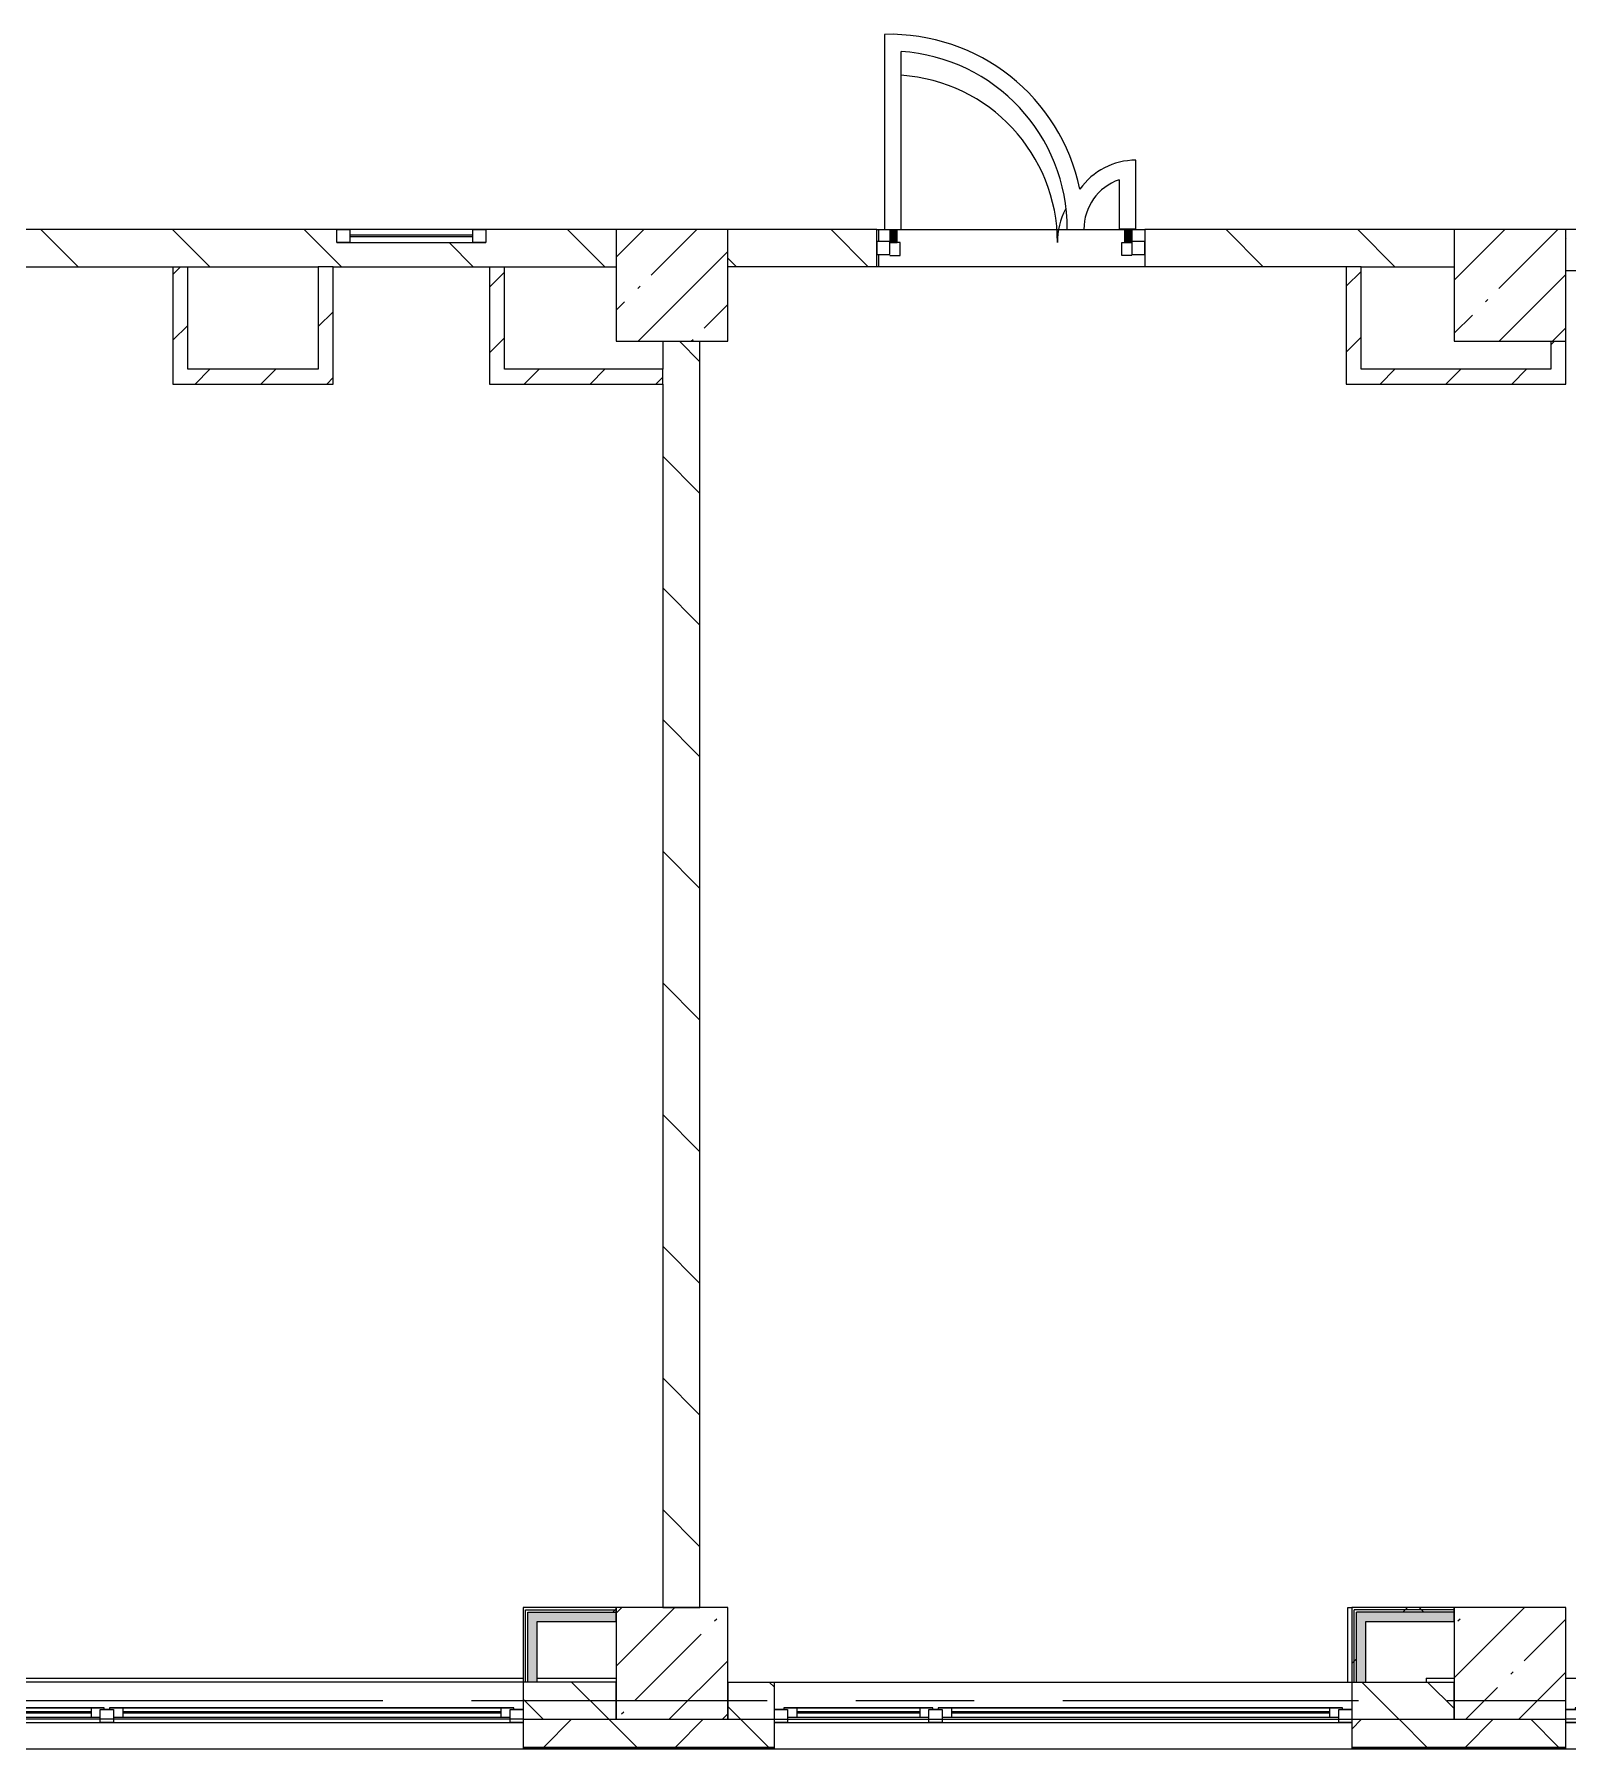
# Model space of a CAD drawing. Header units: millimetres. Extents: x 81731 to 272849, y -8553 to 29000.
# Drawn here: x 154874 to 163109, y -258 to 8948 of the extents above; entities that cross this region are included whole.
import ezdxf

# ---------------------------------------------------------------- set-up
doc = ezdxf.new("R2010")
doc.units = ezdxf.units.MM
doc.linetypes.add('Осевая', pattern=[3175, 635, -476.25, 1587.5, -476.25])
for name, color, linetype, lineweight, true_color in [('A-DETL-GENF-4', 7, 'Continuous', 5, 0xaaaaaa), ('A-DOOR-4', 7, 'Continuous', 5, 0xe2e2e2), ('A-DOOR-5', 7, 'Continuous', 5, 0xaaaaaa), ('A-FLOR-1', 7, 'Continuous', 5, 0xaaaaaa), ('I-WALL-22', 7, 'Continuous', 5, 0xe7e7e7), ('I-WALL-23', 7, 'Continuous', 9, 0xe7e7e7)]:
    doc.layers.add(name, color=color, linetype=linetype, lineweight=lineweight, true_color=true_color)
for name, color, linetype, lineweight in [('A-GLAZ-3', 7, 'Continuous', 5), ('A-GLAZ-CWMG-2', 7, 'Continuous', 5), ('A-WALL', 7, 'Continuous', 9), ('A-WALL-6', 7, 'Continuous', 5), ('I-WALL-24', 7, 'Continuous', 5), ('S-COLS-1', 7, 'Continuous', 5), ('Оси', 7, 'Continuous', 9), ('Оси-2', 7, 'Осевая', 9)]:
    doc.layers.add(name, color=color, linetype=linetype, lineweight=lineweight)
pattern_1 = [(135, (145838.57, 0), (-353.553, -353.553), [])]
pattern_2 = [(45, (145838.57, 0), (-176.7767, 176.7767), [])]
pattern_3 = [(135, (145838.57, 0), (-176.7767, -176.7767), [])]
pattern_4 = [(45, (145838.57, 0), (-285.123, 285.123), []), (45, (146123.7, 0), (-285.123, 285.123), [504.031, -100.806, 16.764, -84.042])]
pattern_5 = [(45, (145838.6, 0), (-530.33, 530.33), []), (135, (145838.6, 0), (-530.33, -530.33), [])]

# ---------------------------------------------------------------- blocks, each defined once
blk = doc.blocks.new('120_Окно_СКБ_2Ст - 120_Окно_СКБ_2Ст 3100х2500 _мал_створка слева_ 2-22446355-2_4_3_птичка')
at = {"layer": 'A-GLAZ-3'}
for p, q in [((-1550, -127), (-1550, -57)), ((-1550, -57), (-1480, -57)), ((1550, -57), (-1550, -57)), ((-1480, -57), (-1480, -127)), ((650, -87), (-1480, -87)), ((-1480, -87), (-1480, -127)), ((-1430, -137), (-1430, -87)), ((600, -137), (600, -87)), ((650, -127), (650, -57)), ((650, -57), (720, -57)), ((650, -127), (650, -87)), ((720, -57), (720, -127)), ((1480, -87), (720, -87)), ((720, -87), (720, -127)), ((770, -137), (770, -87)), ((1430, -137), (1430, -87)), ((1480, -127), (1480, -57)), ((1480, -57), (1550, -57)), ((1480, -127), (1480, -87)), ((1550, -57), (1550, -127)), ((-1480, -127), (-1550, -127)), ((-1550, -127), (-1500, -127)), ((-1480, -127), (-1500, -127)), ((-1500, -127), (-1500, -137)), ((-1500, -137), (670, -137)), ((670, -137), (-1500, -137)), ((-1430, -107), (600, -107)), ((600, -117), (-1430, -117)), ((720, -127), (650, -127)), ((670, -127), (650, -127)), ((670, -127), (700, -127)), ((670, -137), (670, -127)), ((720, -127), (700, -127)), ((700, -127), (700, -137)), ((700, -137), (1500, -137)), ((1500, -137), (700, -137)), ((770, -107), (1430, -107)), ((1430, -117), (770, -117)), ((1550, -127), (1480, -127)), ((1500, -127), (1480, -127)), ((1500, -127), (1550, -127)), ((1500, -137), (1500, -127))]:
    blk.add_line(p, q, dxfattribs=at)
blk = doc.blocks.new('120_Окно_СКБ_1Ст - 120_Окно_СКБ_1Ст 900х2500_h_-22445987-2_4_3_птичка')
at = {"layer": 'A-GLAZ-3'}
for p, q in [((-450, -127), (-450, -57)), ((-450, -57), (-380, -57)), ((450, -57), (-450, -57)), ((-380, -57), (-380, -127)), ((380, -87), (-380, -87)), ((-380, -87), (-380, -127)), ((-330, -137), (-330, -87)), ((330, -137), (330, -87)), ((380, -127), (380, -57)), ((380, -57), (450, -57)), ((380, -127), (380, -87)), ((450, -57), (450, -127)), ((-380, -127), (-450, -127)), ((-450, -127), (-400, -127)), ((-380, -127), (-400, -127)), ((-400, -127), (-400, -137)), ((-400, -137), (400, -137)), ((400, -137), (-400, -137)), ((-330, -107), (330, -107)), ((330, -117), (-330, -117)), ((450, -127), (380, -127)), ((400, -127), (380, -127)), ((400, -127), (450, -127)), ((400, -137), (400, -127))]:
    blk.add_line(p, q, dxfattribs=at)
blk = doc.blocks.new('BSC_Колонна _Прямоугольная - 600х600-20441433-2_4_3_птичка')
at = {"layer": 'S-COLS-1'}
h = blk.add_hatch(dxfattribs=at)
h.set_pattern_fill('FP_150', color=256, style=0, pattern_type=2)
h.set_pattern_definition([(45, (-12460, -7600), (-285.123, 285.123), []), (45, (-12174.88, -7600), (-285.123, 285.123), [504.031, -100.806, 16.764, -84.042])])
h.paths.add_polyline_path([(-300, -300), (300, -300), (300, 300), (-300, 300), (-300, 150.3)])
for p, q in [((300, 300), (-300, 300)), ((-300, 300), (-300, -300)), ((300, -300), (300, 300)), ((-300, -300), (300, -300))]:
    blk.add_line(p, q, dxfattribs=at)
blk = doc.blocks.new('BSC_Колонна _Прямоугольная - 600х600-V196-2_4_3_птичка')
at = {"layer": 'S-COLS-1'}
h = blk.add_hatch(dxfattribs=at)
h.set_pattern_fill('FP_151', color=256, style=0, pattern_type=2)
h.set_pattern_definition([(45, (-16960, -7600), (-285.123, 285.123), []), (45, (-16674.88, -7600), (-285.123, 285.123), [504.031, -100.806, 16.764, -84.042])])
h.paths.add_polyline_path([(-300, -300), (300, -300), (300, 300), (-300, 300), (-300, 150.3)])
for p, q in [((300, 300), (-300, 300)), ((-300, 300), (-300, -300)), ((300, -300), (300, 300)), ((-300, -300), (300, -300))]:
    blk.add_line(p, q, dxfattribs=at)
blk = doc.blocks.new('120_Окно_СКБ_1Ст - 120_Окно_СКБ_1Ст 400х800 EI30-24230873-2_4_3_птичка')
at = {"layer": 'A-GLAZ-3'}
for p, q in [((-400, 30), (-400, 100)), ((-400, 100), (-330, 100)), ((400, 100), (-400, 100)), ((-330, 100), (-330, 30)), ((330, 30), (330, 100)), ((330, 100), (400, 100)), ((400, 100), (400, 30)), ((-330, 30), (-400, 30)), ((-400, 30), (400, 30)), ((330, 70), (-330, 70)), ((330, 60), (-330, 60)), ((400, 30), (330, 30))]:
    blk.add_line(p, q, dxfattribs=at)
blk = doc.blocks.new('Прямоугольный импост - 50 x 70 мм-31927764-2_4_3_птичка')
at = {"layer": 'A-GLAZ-CWMG-2'}
for p, q in [((-70, 35), (0, 35)), ((-70, -35), (-70, 35)), ((0, 35), (0, -35)), ((0, -35), (-70, -35))]:
    blk.add_line(p, q, dxfattribs=at)
blk = doc.blocks.new('Дверь_Витражная_остекление_ - ДВН_ДАО_Главный вход_1200 в свету Д-22 _п_-31928779-2_4_3_птичка')
at = {"layer": 'A-DOOR-4'}
for points in [[(-610, 30), (-610, 100), (-650, 100), (-650, 30)], [(650, 30), (650, 103), (610, 103), (610, 30)]]:
    blk.add_hatch(color=256, dxfattribs=at).paths.add_polyline_path(points)
at = {"layer": 'A-DETL-GENF-4'}
for p, q in [((-650, 100), (-650, 35)), ((-610, 30), (-610, 100)), ((610, 103), (610, 30)), ((650, 35), (650, 103)), ((-650, 30), (-610, 30)), ((-595, 30), (-650, 30)), ((-595, -40), (-595, 30)), ((595, -40), (595, 30)), ((595, 30), (650, 30)), ((610, 30), (650, 30)), ((-650, -40), (-595, -40)), ((650, -40), (595, -40))]:
    blk.add_line(p, q, dxfattribs=at)
at = {"layer": 'A-DOOR-5'}
for p, q in [((-650, 100), (-650, 35)), ((650, 103), (650, 35))]:
    blk.add_line(p, q, dxfattribs=at)
for centre, radius, start, end in [((-650, 30), 900, 360, 86.09721), ((650, 30), 400, 153.34415, 180)]:
    blk.add_arc(centre, radius, start, end, dxfattribs=at)
blk = doc.blocks.new('Прямоугольный импост - 50 x 70 мм-31701779-2_4_3_птичка')
at = {"layer": 'A-GLAZ-CWMG-2'}
for p, q in [((0, 35), (-70, 35)), ((-70, 35), (-70, -35)), ((0, -35), (0, 35)), ((-70, -35), (0, -35))]:
    blk.add_line(p, q, dxfattribs=at)

msp = doc.modelspace()

# ---------------------------------------------------------------- hatches: boundary and pattern name
at = {"layer": 'A-WALL-6'}
h = msp.add_hatch(dxfattribs=at)
h.set_pattern_fill('FP_76', color=256, style=0, pattern_type=2)
h.set_pattern_definition(pattern_3)
h.paths.add_polyline_path([(150468.6, -100), (154398.6, -100), (154398.6, 100), (150468.6, 100)])
h.paths.add_polyline_path([(157680.6, -100), (157998.6, -100), (157998.6, 100), (157498.6, 100), (157498.6, -100)])
h = msp.add_hatch(dxfattribs=at)
h.set_pattern_fill('FP_76', color=256, style=0, pattern_type=2)
h.set_pattern_definition(pattern_3)
h.paths.add_polyline_path([(162318.2, -100), (162498.6, -100), (162498.6, 100), (161948.6, 100), (161948.6, -100)])
h.paths.add_polyline_path([(158848.6, -100), (158848.6, 100), (158598.6, 100), (158598.6, -100), (158608.2, -100)])
h = msp.add_hatch(dxfattribs=at)
h.set_pattern_fill('FP_66', color=256, style=0, pattern_type=2)
h.set_pattern_definition([(45, (145838.57, 0), (-353.5534, 353.5534), []), (135, (145838.57, 0), (-353.5534, -353.5534), [])])
h.paths.add_polyline_path([(221538.6, -250), (221538.6, -100), (217398.6, -100), (217398.6, -250), (220752, -250)])
h.paths.add_polyline_path([(215186.9, -250), (216498.6, -250), (216498.6, -100), (212898.6, -100), (212898.6, -250), (213331.8, -250)])
h.paths.add_polyline_path([(207766.7, -250), (207898.6, -250), (207898.6, -100), (206748.6, -100), (206748.6, -250), (206839.2, -250)])
h.paths.add_polyline_path([(202748.6, -250), (202998.6, -250), (202998.6, -100), (202248.6, -100), (202248.6, -250), (202665.4, -250)])
h.paths.add_polyline_path([(204648.6, -250), (204648.6, -100), (203898.6, -100), (203898.6, -250), (204056.6, -250)])
h.paths.add_polyline_path([(210998.6, -250), (211998.6, -250), (211998.6, -100), (210998.6, -100)])
h.paths.add_polyline_path([(199148.6, -250), (199148.6, -100), (197748.6, -100), (197748.6, -250), (198491.5, -250)])
h.paths.add_polyline_path([(194648.6, -250), (194648.6, -100), (193248.6, -100), (193248.6, -250), (193853.9, -250)])
h.paths.add_polyline_path([(191071.4, -250), (191148.6, -250), (191148.6, -100), (190774.9, -100), (190774.9, -250)])
h.paths.add_polyline_path([(189248.6, -250), (189874.9, -250), (189874.9, -100), (188498.6, -100), (188498.6, -250), (189216.3, -250)])
h.paths.add_polyline_path([(181728.6, -250), (181728.6, -100), (180608.6, -100), (180608.6, -250), (181332.4, -250)])
h.paths.add_polyline_path([(184878.6, -250), (185398.6, -250), (185398.6, -100), (183828.6, -100), (183828.6, -250), (184578.7, -250)])
h.paths.add_polyline_path([(179013.6, -250), (179708.6, -250), (179708.6, -100), (178848.6, -100), (178848.6, -250)])
h.paths.add_polyline_path([(176694.8, -250), (176748.6, -250), (176748.6, -100), (175048.3, -100), (175048.3, -250), (176231, -250)])
h.paths.add_polyline_path([(167883.4, -250), (168548.6, -250), (168548.6, -100), (167448.6, -100), (167448.6, -250)])
h.paths.add_polyline_path([(162318.2, -250), (163098.6, -250), (163098.6, -100), (161948.6, -100), (161948.6, -250)])
h.paths.add_polyline_path([(163998.6, -250), (164648.6, -250), (164648.6, -100), (163998.6, -100)])
h.paths.add_polyline_path([(170648.6, -250), (172248.3, -250), (172248.3, -100), (170648.6, -100)])
h.paths.add_polyline_path([(154398.6, -250), (154398.6, -100), (150468.6, -100), (150468.6, -250), (153970.6, -250)])
h.paths.add_polyline_path([(148405.4, -250), (149568.6, -250), (149568.6, -100), (145578.6, -100), (145578.6, -250), (146550.4, -250)])
h.paths.add_polyline_path([(157498.6, -250), (158848.6, -250), (158848.6, -100), (157498.6, -100)])
at = {"layer": 'I-WALL-22'}
msp.add_hatch(color=256, dxfattribs=at).paths.add_polyline_path([(162498.6, 425), (162498.6, 475), (162023.6, 475), (162023.6, 425), (162318.2, 425)])
at = {"layer": 'I-WALL-23'}
for points in [[(157998.6, 425), (157998.6, 475), (157523.6, 475), (157523.6, 425), (157680.6, 425)], [(161973.6, 100), (162023.6, 100), (162023.6, 475), (161973.6, 475), (161973.6, 230.5)], [(157573.6, 100), (157573.6, 425), (157523.6, 425), (157523.6, 100)]]:
    msp.add_hatch(color=256, dxfattribs=at).paths.add_polyline_path(points)
at = {"layer": 'I-WALL-24'}
h = msp.add_hatch(dxfattribs=at)
h.set_pattern_fill('FP_77', color=256, style=0, pattern_type=2)
h.set_pattern_definition(pattern_1)
h.paths.add_polyline_path([(155825.6, 7700), (157998.6, 7700), (157998.6, 7900), (157298.6, 7900), (157298.6, 7830), (156498.6, 7830), (156498.6, 7900), (154098.6, 7900), (154098.6, 7700), (154898.1, 7700)])
h.paths.add_polyline_path([(158608.2, 7700), (159398.5, 7700), (159398.5, 7900), (158598.6, 7900), (158598.6, 7700)])
h.paths.add_polyline_path([(152368.6, 7700), (153498.6, 7700), (153498.6, 7900), (152368.6, 7900), (152368.6, 7750.3)])
h.paths.add_polyline_path([(162498.6, 7700), (162498.6, 7900), (160838.5, 7900), (160838.5, 7700), (161998.6, 7700)])
h.paths.add_polyline_path([(149568.6, 7700), (149868.6, 7700), (149868.6, 7900), (149568.6, 7900), (149568.6, 7750.3)])
h = msp.add_hatch(dxfattribs=at)
h.set_pattern_fill('FP_74', color=256, style=0, pattern_type=2)
h.set_pattern_definition(pattern_4)
h.paths.add_polyline_path([(167748.6, 7680), (167748.6, 7900), (165598.6, 7900), (165598.6, 7830), (164398.6, 7830), (164398.6, 7900), (163098.6, 7900), (163098.6, 7680), (166955.8, 7680)])
h = msp.add_hatch(dxfattribs=at)
h.set_pattern_fill('FP_78', color=256, style=0, pattern_type=2)
h.set_pattern_definition(pattern_2)
h.paths.add_polyline_path([(155698.6, 7070), (155698.6, 7700), (155618.6, 7700), (155618.6, 7070)])
h = msp.add_hatch(dxfattribs=at)
h.set_pattern_fill('FP_78', color=256, style=0, pattern_type=2)
h.set_pattern_definition(pattern_2)
h.paths.add_polyline_path([(156478.6, 7150), (156478.6, 7700), (156398.6, 7700), (156398.6, 7150)])
h = msp.add_hatch(dxfattribs=at)
h.set_pattern_fill('FP_78', color=256, style=0, pattern_type=2)
h.set_pattern_definition(pattern_2)
h.paths.add_polyline_path([(157398.6, 7070), (157398.6, 7700), (157318.6, 7700), (157318.6, 7070)])
h = msp.add_hatch(dxfattribs=at)
h.set_pattern_fill('FP_78', color=256, style=0, pattern_type=2)
h.set_pattern_definition(pattern_2)
h.paths.add_polyline_path([(161998.6, 7070), (161998.6, 7700), (161918.6, 7700), (161918.6, 7070)])
h = msp.add_hatch(dxfattribs=at)
h.set_pattern_fill('FP_77', color=256, style=0, pattern_type=2)
h.set_pattern_definition(pattern_1)
h.paths.add_polyline_path([(158248.6, 500), (158448.6, 500), (158448.6, 7300), (158248.6, 7300), (158248.6, 808.9)])
h = msp.add_hatch(dxfattribs=at)
h.set_pattern_fill('FP_78', color=256, style=0, pattern_type=2)
h.set_pattern_definition(pattern_2)
h.paths.add_polyline_path([(163098.6, 7150), (163098.6, 7300), (163018.6, 7300), (163018.6, 7150)])
h = msp.add_hatch(dxfattribs=at)
h.set_pattern_fill('FP_78', color=256, style=0, pattern_type=2)
h.set_pattern_definition(pattern_2)
h.paths.add_polyline_path([(155698.6, 7070), (156478.6, 7070), (156478.6, 7150), (155698.6, 7150)])
h = msp.add_hatch(dxfattribs=at)
h.set_pattern_fill('FP_78', color=256, style=0, pattern_type=2)
h.set_pattern_definition(pattern_2)
h.paths.add_polyline_path([(158248.6, 7070), (158248.6, 7150), (157398.6, 7150), (157398.6, 7070), (157680.6, 7070)])
h = msp.add_hatch(dxfattribs=at)
h.set_pattern_fill('FP_78', color=256, style=0, pattern_type=2)
h.set_pattern_definition(pattern_2)
h.paths.add_polyline_path([(161998.6, 7070), (163098.6, 7070), (163098.6, 7150), (161998.6, 7150)])
h = msp.add_hatch(dxfattribs=at)
h.set_pattern_fill('FP_160', color=256, style=0, pattern_type=2)
h.set_pattern_definition(pattern_5)
h.paths.add_polyline_path([(157998.6, 487.5), (157998.6, 500), (157498.6, 500), (157498.6, 487.5), (157680.6, 487.5)])
h = msp.add_hatch(dxfattribs=at)
h.set_pattern_fill('FP_160', color=256, style=0, pattern_type=2)
h.set_pattern_definition(pattern_5)
h.paths.add_polyline_path([(157998.6, 475), (157998.6, 487.5), (157511.1, 487.5), (157511.1, 475), (157680.6, 475)])
h = msp.add_hatch(dxfattribs=at)
h.set_pattern_fill('FP_160', color=256, style=0, pattern_type=2)
h.set_pattern_definition(pattern_5)
h.paths.add_polyline_path([(161948.6, 100), (161961.1, 100), (161961.1, 500), (161948.6, 500), (161948.6, 230.5)])
h = msp.add_hatch(dxfattribs=at)
h.set_pattern_fill('FP_160', color=256, style=0, pattern_type=2)
h.set_pattern_definition(pattern_5)
h.paths.add_polyline_path([(161961.1, 487.5), (162498.6, 487.5), (162498.6, 500), (161961.1, 500)])
h = msp.add_hatch(dxfattribs=at)
h.set_pattern_fill('FP_160', color=256, style=0, pattern_type=2)
h.set_pattern_definition(pattern_5)
h.paths.add_polyline_path([(161961.1, 100), (161973.6, 100), (161973.6, 487.5), (161961.1, 487.5), (161961.1, 230.5)])
h = msp.add_hatch(dxfattribs=at)
h.set_pattern_fill('FP_160', color=256, style=0, pattern_type=2)
h.set_pattern_definition(pattern_5)
h.paths.add_polyline_path([(161973.6, 475), (162498.6, 475), (162498.6, 487.5), (161973.6, 487.5)])
at = {"layer": 'S-COLS-1'}
h = msp.add_hatch(dxfattribs=at)
h.set_pattern_fill('FP_74', color=256, style=0, pattern_type=2)
h.set_pattern_definition(pattern_4)
h.paths.add_polyline_path([(157998.6, -100), (158598.6, -100), (158598.6, 500), (157998.6, 500), (157998.6, 230.5)])
h = msp.add_hatch(dxfattribs=at)
h.set_pattern_fill('FP_74', color=256, style=0, pattern_type=2)
h.set_pattern_definition(pattern_4)
h.paths.add_polyline_path([(162498.6, -100), (163098.6, -100), (163098.6, 500), (162498.6, 500), (162498.6, 230.5)])

# ---------------------------------------------------------------- linework, layer by layer
at = {"layer": 'A-FLOR-1'}
for p, q in [((159438.8, 8947.6), (159438.8, 7900)), ((159528.8, 7900), (159528.8, 8855.9)), ((160789.9, 7903), (160789.9, 8272)), ((160699.9, 8167.1), (160699.9, 7903)), ((159398.5, 7900), (160838.5, 7900)), ((159407.9, 7900), (159407.9, 7835)), ((160699.9, 7903), (160789.9, 7903)), ((159407.9, 7765), (159407.9, 7700)), ((161928.6, 100), (161928.6, 500)), ((161928.6, 500), (161948.6, 500))]:
    msp.add_line(p, q, dxfattribs=at)
for centre, radius, start, end in [((159465.9, 7903), 1045, 11.78406, 91.48467), ((159465.9, 7903), 955, 359.82001, 86.22206), ((160789.9, 7903), 369, 90, 144.66492), ((160789.9, 7903), 279, 108.81906, 180.6161)]:
    msp.add_arc(centre, radius, start, end, dxfattribs=at)
at = {"layer": 'A-WALL'}
for p, q in [((156478.6, 7700), (156398.6, 7700)), ((161998.6, 7700), (161918.6, 7700)), ((158248.6, 7070), (158248.6, 7150)), ((157511.1, 487.5), (157998.6, 487.5)), ((157511.1, 100), (157511.1, 487.5)), ((157523.6, 475), (157998.6, 475)), ((157523.6, 100), (157523.6, 475)), ((161961.1, 100), (161961.1, 487.5)), ((162498.6, 487.5), (161961.1, 487.5)), ((161973.6, 100), (161973.6, 475)), ((162498.6, 475), (161973.6, 475)), ((157498.6, -100), (157998.6, -100)), ((158598.6, -100), (158848.6, -100)), ((161948.6, -100), (162498.6, -100)), ((157498.6, -250), (158848.6, -250)), ((157498.6, -253), (158848.6, -253)), ((161948.6, -250), (163098.6, -250)), ((161948.6, -253), (163098.6, -253))]:
    msp.add_line(p, q, dxfattribs=at)
at = {"layer": 'A-WALL-6'}
for p, q in [((157998.6, 100), (149568.6, 100)), ((157498.6, 100), (157498.6, -258)), ((157998.6, -100), (157998.6, 100)), ((158598.6, 100), (158598.6, -100)), ((158598.6, 100), (162498.6, 100)), ((158848.6, -258), (158848.6, 100)), ((161948.6, 100), (161948.6, -258)), ((162498.6, -100), (162498.6, 100)), ((157998.6, -100), (163098.6, -100)), ((163098.6, -258), (163098.6, -100)), ((145570.6, -258), (163998.6, -258))]:
    msp.add_line(p, q, dxfattribs=at)
at = {"layer": 'I-WALL-24'}
for p, q in [((156498.6, 7900), (154098.6, 7900)), ((157998.6, 7900), (157298.6, 7900)), ((159398.5, 7900), (158598.6, 7900)), ((159398.5, 7700), (159398.5, 7900)), ((162498.6, 7900), (160838.5, 7900)), ((160838.5, 7900), (160838.5, 7700)), ((164398.6, 7900), (163098.6, 7900)), ((154698.6, 7700), (156398.6, 7700)), ((155618.6, 7700), (155618.6, 7070)), ((155698.6, 7150), (155698.6, 7700)), ((156398.6, 7700), (156398.6, 7150)), ((156478.6, 7700), (157998.6, 7700)), ((156478.6, 7070), (156478.6, 7700)), ((157318.6, 7700), (157318.6, 7070)), ((157398.6, 7150), (157398.6, 7700)), ((161918.6, 7700), (158598.6, 7700)), ((161918.6, 7700), (161918.6, 7070)), ((161998.6, 7700), (162498.6, 7700)), ((161998.6, 7150), (161998.6, 7700)), ((163098.6, 7680), (166718.6, 7680)), ((158248.6, 7300), (158248.6, 7150)), ((158448.6, 500), (158448.6, 7300)), ((163018.6, 7300), (163018.6, 7150)), ((163098.6, 7070), (163098.6, 7300)), ((156398.6, 7150), (155698.6, 7150)), ((158248.6, 7150), (157398.6, 7150)), ((163018.6, 7150), (161998.6, 7150)), ((155618.6, 7070), (156478.6, 7070)), ((157318.6, 7070), (158248.6, 7070)), ((158248.6, 7070), (158248.6, 500)), ((161918.6, 7070), (163098.6, 7070)), ((157998.6, 500), (157498.6, 500)), ((157498.6, 500), (157498.6, 100)), ((157998.6, 425), (157998.6, 500)), ((158248.6, 500), (158448.6, 500)), ((161948.6, 500), (161948.6, 100)), ((162498.6, 500), (161948.6, 500)), ((162498.6, 425), (162498.6, 500)), ((157573.6, 425), (157998.6, 425)), ((157573.6, 100), (157573.6, 425)), ((162023.6, 100), (162023.6, 425)), ((162023.6, 425), (162498.6, 425)), ((154098.6, 120), (157498.6, 120)), ((157573.6, 120), (157998.6, 120)), ((162348.6, 120), (162498.6, 120)), ((162348.6, 120), (162348.6, 100)), ((163098.6, 120), (167748.6, 120)), ((157498.6, -100), (154398.6, -100)), ((163998.6, -100), (163098.6, -100))]:
    msp.add_line(p, q, dxfattribs=at)
at = {"layer": 'S-COLS-1'}
for p, q in [((158598.6, 500), (157998.6, 500)), ((157998.6, 500), (157998.6, -100)), ((158598.6, -100), (158598.6, 500)), ((163098.6, 500), (162498.6, 500)), ((162498.6, 500), (162498.6, -100)), ((163098.6, -100), (163098.6, 500)), ((157998.6, -100), (158598.6, -100)), ((162498.6, -100), (163098.6, -100))]:
    msp.add_line(p, q, dxfattribs=at)
at = {"layer": 'Оси'}
msp.add_line((143611, 0), (156111, 0), dxfattribs=at)
at = {"layer": 'Оси-2'}
msp.add_line((156111, 0), (171828.6, 0), dxfattribs=at)

# ---------------------------------------------------------------- block references
at = {"layer": 'A-DOOR-5'}
msp.add_blockref('Дверь_Витражная_остекление_ - ДВН_ДАО_Главный вход_1200 в свету Д-22 _п_-31928779-2_4_3_птичка', (160118.5, 7800), dxfattribs=at)
at = {"layer": 'A-GLAZ-3'}
msp.add_blockref('120_Окно_СКБ_1Ст - 120_Окно_СКБ_1Ст 400х800 EI30-24230873-2_4_3_птичка', (156898.6, 7800), dxfattribs=at)
at = {"layer": 'A-GLAZ-3', "rotation": 180}
for name, p in [('120_Окно_СКБ_2Ст - 120_Окно_СКБ_2Ст 3100х2500 _мал_створка слева_ 2-22446355-2_4_3_птичка', (155948.6, -175)), ('120_Окно_СКБ_2Ст - 120_Окно_СКБ_2Ст 3100х2500 _мал_створка слева_ 2-22446355-2_4_3_птичка', (160398.6, -175)), ('120_Окно_СКБ_1Ст - 120_Окно_СКБ_1Ст 900х2500_h_-22445987-2_4_3_птичка', (163548.6, -175))]:
    msp.add_blockref(name, p, dxfattribs=at)
at = {"layer": 'A-GLAZ-CWMG-2', "rotation": 180}
msp.add_blockref('Прямоугольный импост - 50 x 70 мм-31701779-2_4_3_птичка', (159398.5, 7800), dxfattribs=at)
at = {"layer": 'A-GLAZ-CWMG-2', "extrusion": (0, 0, -1), "rotation": 180}
msp.add_blockref('Прямоугольный импост - 50 x 70 мм-31927764-2_4_3_птичка', (-160838.5, 7800), dxfattribs=at)
at = {"layer": 'S-COLS-1'}
for name, p in [('BSC_Колонна _Прямоугольная - 600х600-20441433-2_4_3_птичка', (158298.6, 7600)), ('BSC_Колонна _Прямоугольная - 600х600-V196-2_4_3_птичка', (162798.6, 7600))]:
    msp.add_blockref(name, p, dxfattribs=at)

doc.saveas('drawing.dxf')
